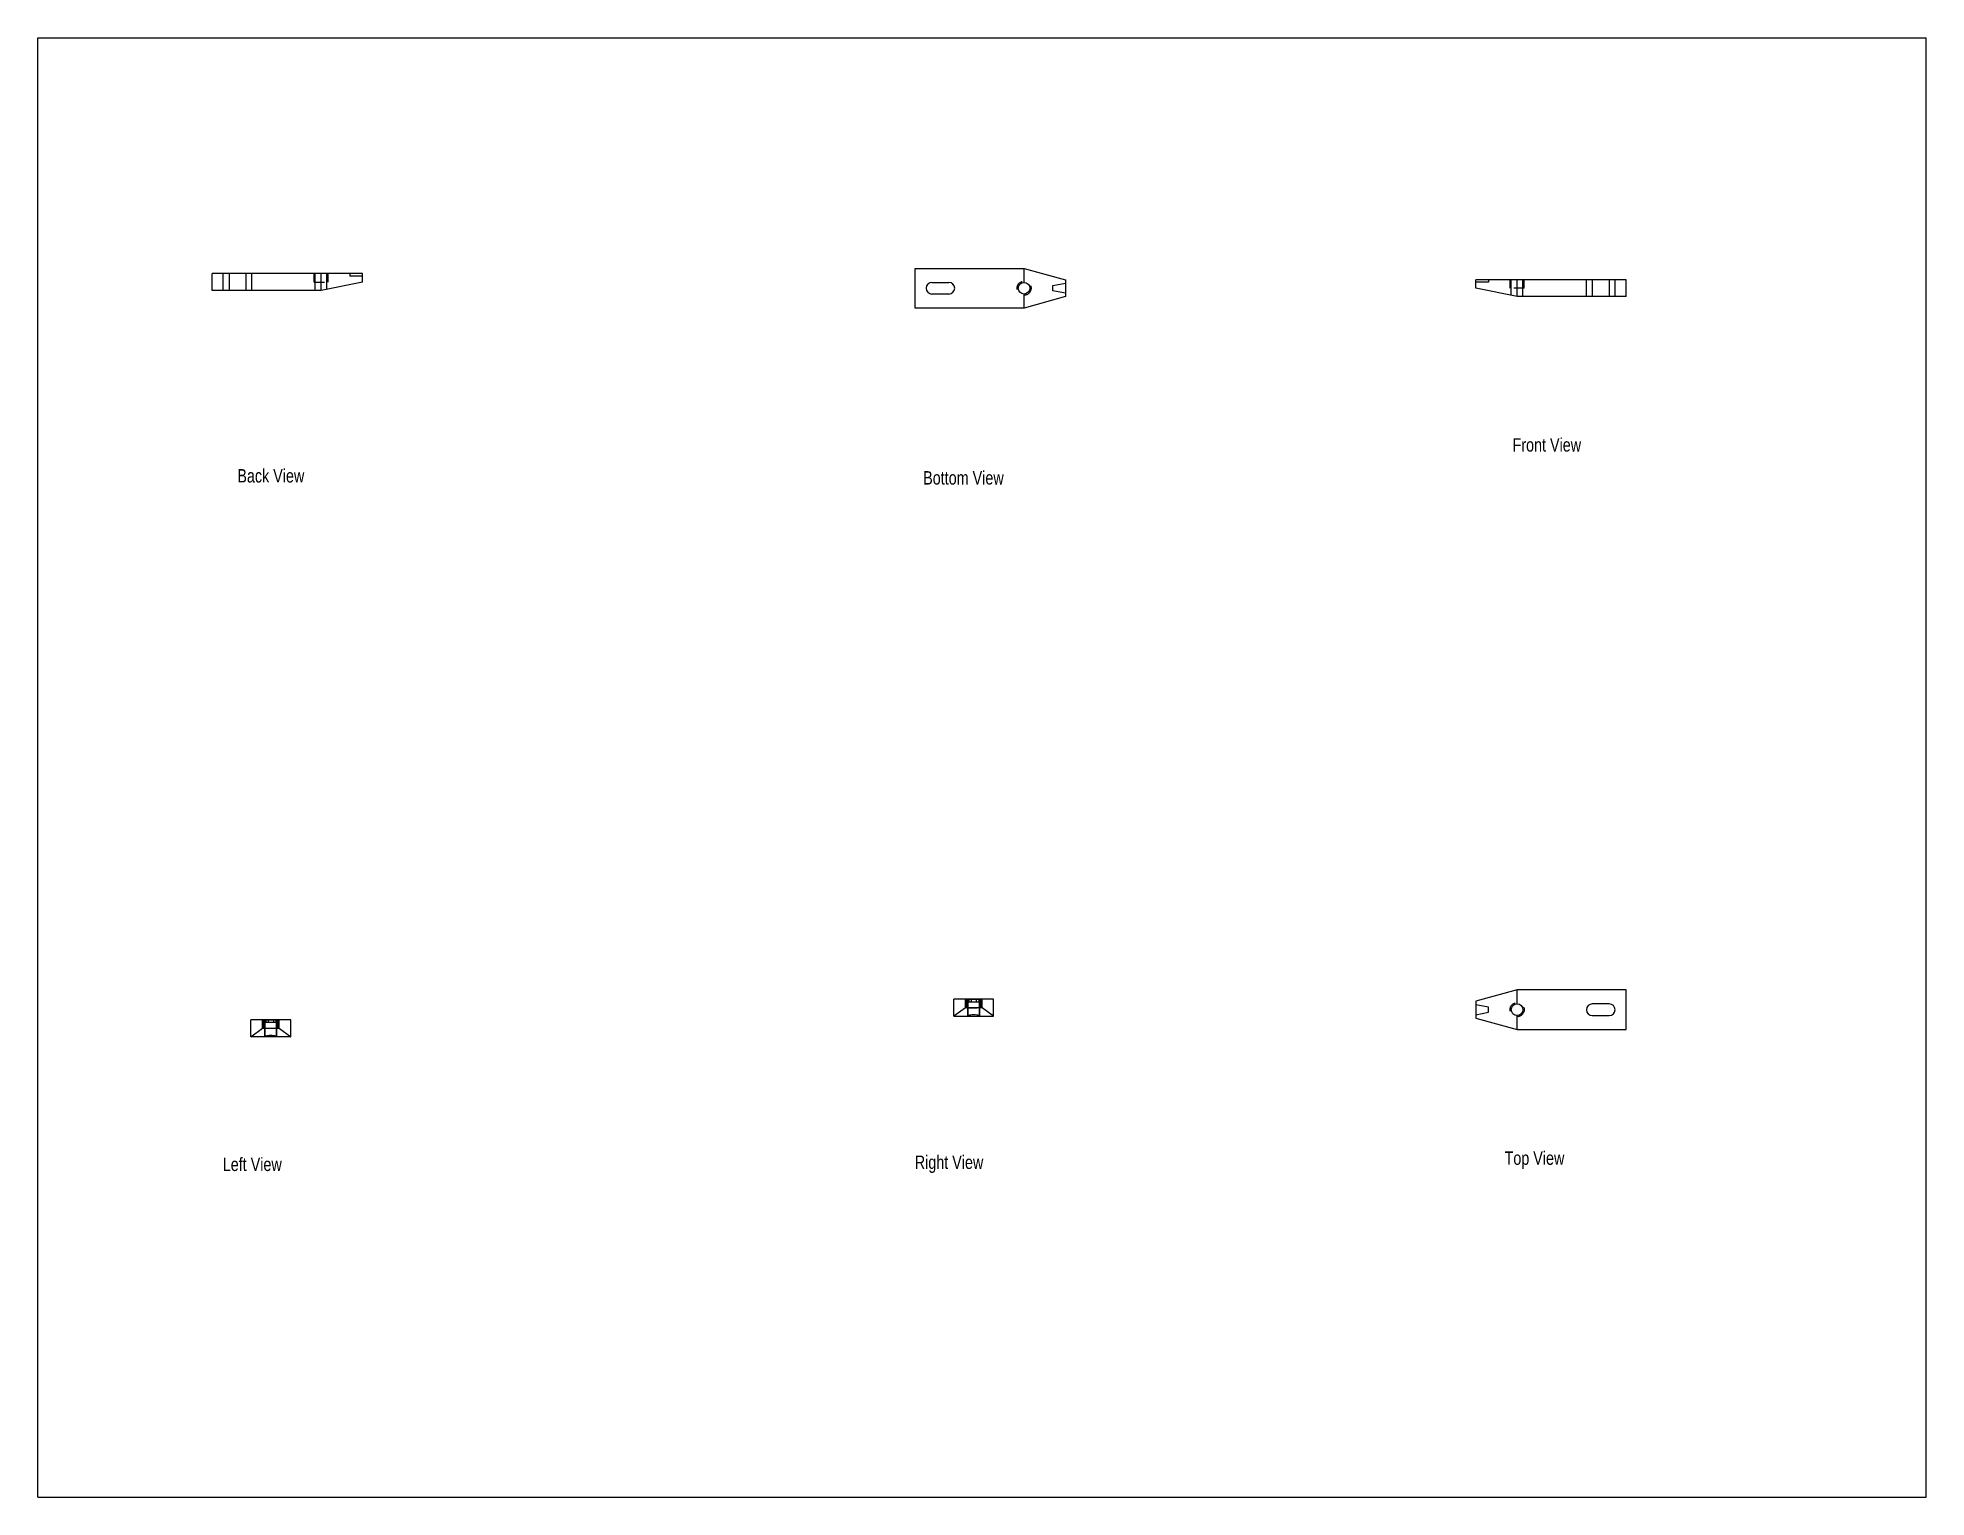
# Model space of a CAD drawing. Header units: inches. Extents: x 0 to 22, y 0 to 17.
import ezdxf

# ---------------------------------------------------------------- set-up
doc = ezdxf.new("R2010")
doc.units = ezdxf.units.IN
doc.header["$LTSCALE"] = 1.21
doc.header["$MEASUREMENT"] = 0
doc.linetypes.add('HIDDEN', pattern=[0.2, 0.1, -0.1])
doc.layers.get('0').update_dxf_attribs({"linetype": 'CONTINUOUS'})
doc.layers.add('02___PRT_ALL_AXES', color=7, linetype='CONTINUOUS')
doc.styles.get("Standard").update_dxf_attribs({"font": 'txt', "width": 0.8})

msp = doc.modelspace()

# ---------------------------------------------------------------- linework, layer by layer
at = {"color": 7, "linetype": 'CONTINUOUS'}
for p, q in [((0, 0), (0, 17)), ((0, 17), (22, 17)), ((22, 0), (22, 17)), ((10.22, 13.852), (10.22, 14.314)), ((10.22, 14.314), (11.49, 14.314)), ((11.49, 14.314), (11.972, 14.182)), ((11.49, 14.151), (11.49, 14.314)), ((2.031, 14.057), (2.031, 14.254)), ((3.783, 14.254), (2.031, 14.254)), ((2.16, 14.057), (2.16, 14.254)), ((2.228, 14.254), (2.228, 14.057)), ((2.425, 14.254), (2.425, 14.057)), ((2.493, 14.057), (2.493, 14.254)), ((3.301, 14.057), (3.301, 14.254)), ((3.783, 14.155), (3.301, 14.057)), ((3.636, 14.254), (3.636, 14.224)), ((3.783, 14.224), (3.636, 14.224)), ((3.783, 14.155), (3.783, 14.254)), ((10.417, 14.151), (10.614, 14.151)), ((11.824, 14.113), (11.972, 14.142)), ((11.824, 14.054), (11.824, 14.113)), ((11.972, 14.182), (11.972, 13.985)), ((16.752, 14.083), (16.752, 14.182)), ((18.504, 14.182), (16.752, 14.182)), ((16.899, 14.152), (16.752, 14.152)), ((17.234, 13.985), (16.752, 14.083)), ((16.899, 14.182), (16.899, 14.152)), ((17.234, 13.985), (17.234, 14.182)), ((18.042, 13.985), (18.042, 14.182)), ((18.11, 14.182), (18.11, 13.985)), ((18.307, 14.182), (18.307, 13.985)), ((18.375, 13.985), (18.375, 14.182)), ((18.504, 13.985), (18.504, 14.182)), ((3.301, 14.057), (2.031, 14.057)), ((10.614, 14.015), (10.417, 14.015)), ((11.49, 13.852), (11.49, 14.015)), ((11.972, 13.985), (11.49, 13.852)), ((11.972, 14.024), (11.824, 14.054)), ((18.504, 13.985), (17.234, 13.985)), ((11.49, 13.852), (10.22, 13.852)), ((10.673, 5.604), (10.673, 5.801)), ((11.135, 5.801), (10.673, 5.801)), ((10.806, 5.702), (10.806, 5.801)), ((10.836, 5.801), (10.836, 5.604)), ((10.845, 5.801), (10.845, 5.771)), ((10.845, 5.771), (10.963, 5.771)), ((10.874, 5.801), (10.874, 5.771)), ((10.933, 5.801), (10.933, 5.771)), ((10.963, 5.801), (10.963, 5.771)), ((10.972, 5.801), (10.972, 5.604)), ((11.002, 5.702), (11.002, 5.801)), ((11.135, 5.604), (11.135, 5.801)), ((17.234, 5.91), (16.752, 5.777)), ((16.752, 5.777), (16.752, 5.58)), ((16.899, 5.708), (16.752, 5.737)), ((17.234, 5.747), (17.234, 5.91)), ((18.504, 5.91), (17.234, 5.91)), ((18.307, 5.746), (18.11, 5.746)), ((18.504, 5.447), (18.504, 5.91)), ((2.484, 5.364), (2.484, 5.561)), ((2.947, 5.561), (2.484, 5.561)), ((2.617, 5.462), (2.617, 5.561)), ((2.647, 5.561), (2.647, 5.364)), ((2.656, 5.561), (2.656, 5.531)), ((2.774, 5.531), (2.656, 5.531)), ((2.686, 5.561), (2.686, 5.531)), ((2.745, 5.561), (2.745, 5.531)), ((2.774, 5.561), (2.774, 5.531)), ((2.783, 5.561), (2.783, 5.364)), ((2.814, 5.462), (2.814, 5.561)), ((2.947, 5.364), (2.947, 5.561)), ((10.806, 5.702), (10.673, 5.604)), ((10.673, 5.604), (11.135, 5.604)), ((11.002, 5.702), (10.806, 5.702)), ((11.135, 5.604), (11.002, 5.702)), ((16.752, 5.619), (16.899, 5.649)), ((16.752, 5.58), (17.234, 5.447)), ((16.899, 5.649), (16.899, 5.708)), ((17.234, 5.447), (17.234, 5.611)), ((18.11, 5.61), (18.307, 5.61)), ((2.484, 5.364), (2.617, 5.462)), ((2.947, 5.364), (2.484, 5.364)), ((2.617, 5.462), (2.814, 5.462)), ((2.814, 5.462), (2.947, 5.364)), ((17.234, 5.447), (18.504, 5.447)), ((0, 0), (22, 0))]:
    msp.add_line(p, q, dxfattribs=at)
for centre in [(11.49, 14.083), (17.234, 5.679)]:
    msp.add_circle(centre, 0.068, dxfattribs=at)
for centre, start, end in [((10.417, 14.083), 90, 270), ((10.614, 14.083), 270, 90), ((18.11, 5.678), 90, 270), ((18.307, 5.678), 270, 90)]:
    msp.add_arc(centre, 0.068, start, end, dxfattribs=at)
for centre, start_param, end_param in [((10.904, 5.604), 6.283185, 9.424778), ((2.715, 5.364), 0, 3.141593)]:
    msp.add_ellipse(centre, major_axis=(0.068, 0), ratio=0.204082, start_param=start_param, end_param=end_param, dxfattribs=at)
at = {"layer": '02___PRT_ALL_AXES', "color": 8, "linetype": 'HIDDEN'}
for p, q in [((3.233, 14.254), (3.219, 14.254)), ((3.219, 14.155), (3.219, 14.254)), ((3.219, 14.155), (3.383, 14.155)), ((3.383, 14.254), (3.369, 14.254)), ((3.383, 14.155), (3.383, 14.254)), ((17.152, 14.083), (17.152, 14.182)), ((17.166, 14.182), (17.152, 14.182)), ((17.316, 14.083), (17.152, 14.083)), ((17.316, 14.182), (17.302, 14.182)), ((17.316, 14.083), (17.316, 14.182)), ((10.822, 5.702), (10.822, 5.801)), ((10.822, 5.801), (10.836, 5.801)), ((10.972, 5.801), (10.986, 5.801)), ((10.986, 5.702), (10.986, 5.801)), ((2.633, 5.462), (2.633, 5.561)), ((2.633, 5.561), (2.647, 5.561)), ((2.783, 5.561), (2.797, 5.561)), ((2.797, 5.462), (2.797, 5.561)), ((10.822, 5.702), (10.986, 5.702)), ((2.633, 5.462), (2.797, 5.462))]:
    msp.add_line(p, q, dxfattribs=at)
at = {"layer": '02___PRT_ALL_AXES', "color": 7, "linetype": 'CONTINUOUS'}
for p, q in [((3.369, 14.254), (3.233, 14.254)), ((3.233, 14.057), (3.233, 14.254)), ((3.369, 14.071), (3.369, 14.254)), ((17.166, 13.999), (17.166, 14.182)), ((17.302, 14.182), (17.166, 14.182)), ((17.302, 13.985), (17.302, 14.182)), ((10.836, 5.604), (10.836, 5.801)), ((10.836, 5.801), (10.972, 5.801)), ((10.972, 5.604), (10.972, 5.801)), ((2.647, 5.364), (2.647, 5.561)), ((2.647, 5.561), (2.783, 5.561)), ((2.783, 5.364), (2.783, 5.561))]:
    msp.add_line(p, q, dxfattribs=at)
at = {"layer": '02___PRT_ALL_AXES', "color": 8, "linetype": 'HIDDEN'}
for centre in [(11.49, 14.083), (17.234, 5.679)]:
    msp.add_circle(centre, 0.082, dxfattribs=at)
at = {"layer": '02___PRT_ALL_AXES', "color": 7, "linetype": 'CONTINUOUS'}
for centre in [(11.49, 14.083), (17.234, 5.679)]:
    msp.add_circle(centre, 0.068, dxfattribs=at)

# ---------------------------------------------------------------- texts
at = {"color": 2, "linetype": 'CONTINUOUS', "attachment_point": 2, "line_spacing_factor": 0.9}
for s, insert, char_height, width in [('Front View', (17.58, 12.336), 0.1562, 1.25), ('Back View', (2.715, 11.976), 0.1562, 1.125), ('Bottom View', (10.784, 11.952), 0.15625, 1.375), ('Left View', (2.499, 3.956), 0.1562, 1.125), ('Right View', (10.616, 3.98), 0.1562, 1.25), ('Top View', (17.436, 4.028), 0.1562, 1)]:
    msp.add_mtext(s, dxfattribs=dict(at, insert=insert, char_height=char_height, width=width))

doc.saveas('drawing.dxf')
